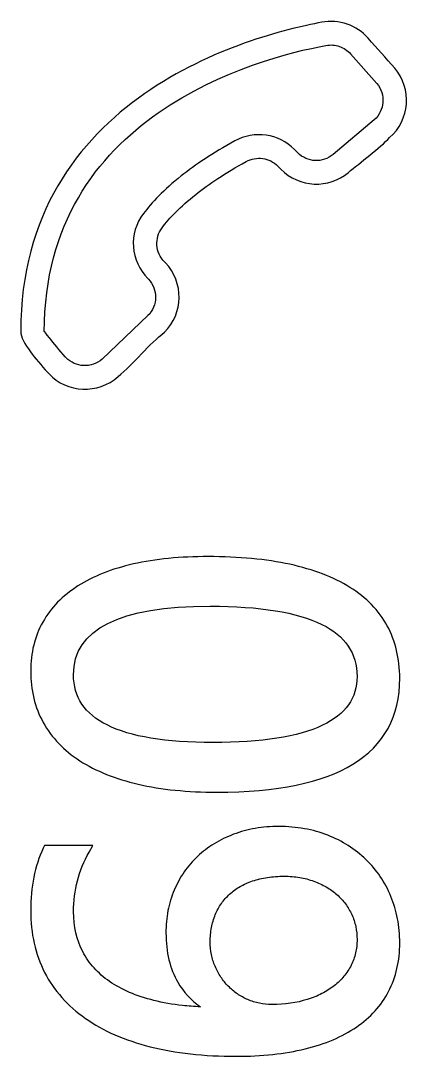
# Model space of a CAD drawing. Header units: millimetres. Extents: x -87 to 87, y -42 to 40.
# Drawn here: x 37.98 to 41.74, y -15.66 to -5.57 of the extents above; entities that cross this region are included whole.
import ezdxf

# ---------------------------------------------------------------- set-up
doc = ezdxf.new("R2010")
doc.units = ezdxf.units.MM
doc.header["$MEASUREMENT"] = 0
doc.layers.add('Layer 1', color=7, linetype='Continuous')

msp = doc.modelspace()

# ---------------------------------------------------------------- linework, layer by layer
at = {"layer": 'Layer 1', "color": 250}
for points, knots in [([(40.5134, -7.0205), (40.5134, -7.0205), (40.4819, -6.9889), (40.4819, -6.9889), (40.4415, -6.9479), (40.39, -6.9231), (40.336, -6.9155), (40.2815, -6.9078), (40.2241, -6.9173), (40.1734, -6.9452), (39.9703, -7.0572), (39.8101, -7.1651), (39.6841, -7.2648), (39.5294, -7.3873), (39.4253, -7.498), (39.3559, -7.5896), (39.3176, -7.6401), (39.3009, -7.7009), (39.305, -7.7604), (39.3092, -7.8201), (39.3345, -7.8783), (39.3799, -7.9237), (39.3799, -7.9237), (39.3878, -7.9321), (39.3878, -7.9321), (39.4783, -8.0269), (39.5227, -8.1498), (39.5211, -8.2719), (39.5196, -8.3943), (39.4722, -8.5161), (39.3795, -8.6089), (39.2338, -8.7157), (39.075, -8.921), (38.926, -9.0402), (38.8282, -9.1274), (38.7047, -9.1679), (38.5833, -9.1627), (38.4616, -9.1575), (38.3415, -9.1068), (38.2514, -9.0119), (38.2514, -9.0119), (38.2409, -9.0007), (38.2409, -9.0007), (38.1795, -8.9318), (38.1189, -8.8603), (38.0734, -8.7994), (38.016, -8.7227), (37.9784, -8.6524), (37.9784, -8.6004), (37.9784, -7.4576), (38.5377, -6.7356), (39.1869, -6.2826), (39.8278, -5.8356), (40.5557, -5.6543), (40.9104, -5.5881), (40.9947, -5.5727), (41.0797, -5.5794), (41.1573, -5.6059), (41.2351, -5.6325), (41.3063, -5.6792), (41.3633, -5.7438), (41.4491, -5.8411), (41.5365, -5.938), (41.621, -6.0364), (41.7066, -6.1376), (41.7435, -6.2631), (41.7345, -6.3848), (41.7253, -6.5065), (41.6703, -6.6249), (41.5718, -6.7118), (41.4805, -6.8091), (41.2809, -6.9575), (41.1701, -7.051), (41.0739, -7.1325), (40.954, -7.1698), (40.8364, -7.1644), (40.7184, -7.159), (40.602, -7.1106), (40.5134, -7.0205)], [0, 0, 0, 0, 0.0384615, 0.0384615, 0.0384615, 0.0769231, 0.0769231, 0.0769231, 0.1153846, 0.1153846, 0.1153846, 0.1538462, 0.1538462, 0.1538462, 0.1923077, 0.1923077, 0.1923077, 0.2307692, 0.2307692, 0.2307692, 0.2692308, 0.2692308, 0.2692308, 0.3076923, 0.3076923, 0.3076923, 0.3461538, 0.3461538, 0.3461538, 0.3846154, 0.3846154, 0.3846154, 0.4230769, 0.4230769, 0.4230769, 0.4615385, 0.4615385, 0.4615385, 0.5, 0.5, 0.5, 0.5384615, 0.5384615, 0.5384615, 0.5769231, 0.5769231, 0.5769231, 0.6153846, 0.6153846, 0.6153846, 0.6538462, 0.6538462, 0.6538462, 0.6923077, 0.6923077, 0.6923077, 0.7307692, 0.7307692, 0.7307692, 0.7692308, 0.7692308, 0.7692308, 0.8076923, 0.8076923, 0.8076923, 0.8461538, 0.8461538, 0.8461538, 0.8846154, 0.8846154, 0.8846154, 0.9230769, 0.9230769, 0.9230769, 0.9615385, 0.9615385, 0.9615385, 1, 1, 1, 1]), ([(40.6448, -6.8279), (40.6448, -6.8279), (40.6762, -6.8595), (40.6762, -6.8595), (40.7233, -6.9071), (40.7844, -6.9327), (40.8463, -6.9355), (40.9083, -6.9383), (40.9714, -6.9186), (41.022, -6.8759), (41.022, -6.8759), (41.4215, -6.5389), (41.4215, -6.5389), (41.4723, -6.4936), (41.5008, -6.4316), (41.5055, -6.3682), (41.5103, -6.3038), (41.4909, -6.2377), (41.4464, -6.185), (41.4464, -6.185), (41.1914, -5.8954), (41.1914, -5.8954), (41.1621, -5.8618), (41.1244, -5.8374), (41.0833, -5.8232), (41.0416, -5.8089), (40.9962, -5.8052), (40.9518, -5.8134), (40.6145, -5.8764), (39.923, -6.0482), (39.3181, -6.4702), (38.7219, -6.8862), (38.2082, -7.5497), (38.2082, -8.6004), (38.2082, -8.6033), (38.2277, -8.6224), (38.2573, -8.662), (38.2986, -8.7172), (38.3549, -8.7836), (38.4123, -8.848), (38.4123, -8.848), (38.4188, -8.8552), (38.4188, -8.8552), (38.4664, -8.9046), (38.5291, -8.9311), (38.5924, -8.9338), (38.656, -8.9365), (38.7207, -8.9158), (38.7716, -8.8711), (38.7716, -8.8711), (39.2172, -8.4466), (39.2172, -8.4466), (39.2662, -8.3973), (39.2915, -8.3331), (39.2922, -8.2691), (39.293, -8.2049), (39.2695, -8.1401), (39.2218, -8.0901), (39.2218, -8.0901), (39.2177, -8.086), (39.2177, -8.086), (39.132, -8.0006), (39.0841, -7.8899), (39.0761, -7.7766), (39.0682, -7.6639), (39.1002, -7.5481), (39.1736, -7.4514), (39.2533, -7.3464), (39.3705, -7.2211), (39.5422, -7.0852), (39.6788, -6.9771), (39.8498, -6.8617), (40.0629, -6.7441), (40.1581, -6.6918), (40.2657, -6.6739), (40.3683, -6.6885), (40.4707, -6.703), (40.5686, -6.7502), (40.6448, -6.8279)], [0, 0, 0, 0, 0.0384615, 0.0384615, 0.0384615, 0.0769231, 0.0769231, 0.0769231, 0.1153846, 0.1153846, 0.1153846, 0.1538462, 0.1538462, 0.1538462, 0.1923077, 0.1923077, 0.1923077, 0.2307692, 0.2307692, 0.2307692, 0.2692308, 0.2692308, 0.2692308, 0.3076923, 0.3076923, 0.3076923, 0.3461538, 0.3461538, 0.3461538, 0.3846154, 0.3846154, 0.3846154, 0.4230769, 0.4230769, 0.4230769, 0.4615385, 0.4615385, 0.4615385, 0.5, 0.5, 0.5, 0.5384615, 0.5384615, 0.5384615, 0.5769231, 0.5769231, 0.5769231, 0.6153846, 0.6153846, 0.6153846, 0.6538462, 0.6538462, 0.6538462, 0.6923077, 0.6923077, 0.6923077, 0.7307692, 0.7307692, 0.7307692, 0.7692308, 0.7692308, 0.7692308, 0.8076923, 0.8076923, 0.8076923, 0.8461538, 0.8461538, 0.8461538, 0.8846154, 0.8846154, 0.8846154, 0.9230769, 0.9230769, 0.9230769, 0.9615385, 0.9615385, 0.9615385, 1, 1, 1, 1]), ([(39.8878, -13.0901), (39.7455, -13.0901), (39.61, -13.0837), (39.4822, -13.0708), (39.3541, -13.0579), (39.2343, -13.0384), (39.1237, -13.0123), (39.0123, -12.9865), (38.909, -12.9544), (38.8147, -12.9167), (38.7196, -12.8786), (38.6329, -12.8343), (38.5555, -12.7844), (38.4772, -12.7341), (38.4082, -12.6778), (38.3489, -12.6158), (38.2893, -12.5534), (38.239, -12.4852), (38.1979, -12.4113), (38.157, -12.3374), (38.1262, -12.2584), (38.1059, -12.1744), (38.0855, -12.0906), (38.0753, -12.0022), (38.0753, -11.9092), (38.0753, -11.821), (38.0851, -11.7368), (38.1047, -11.6572), (38.1242, -11.5774), (38.1539, -11.5024), (38.1931, -11.4326), (38.2328, -11.3627), (38.2811, -11.2981), (38.3381, -11.2395), (38.3951, -11.181), (38.4609, -11.1278), (38.5354, -11.0806), (38.6091, -11.0332), (38.6915, -10.9916), (38.7817, -10.9559), (38.872, -10.9204), (38.9707, -10.8905), (39.0772, -10.8666), (39.1831, -10.8425), (39.2973, -10.8243), (39.4191, -10.8124), (39.541, -10.8004), (39.67, -10.7944), (39.8054, -10.7944), (39.9536, -10.7944), (40.0943, -10.8008), (40.2271, -10.8133), (40.3605, -10.8259), (40.4848, -10.8448), (40.5994, -10.8697), (40.7153, -10.8952), (40.8218, -10.9266), (40.9191, -10.9638), (41.0166, -11.0011), (41.1052, -11.0446), (41.1848, -11.0941), (41.2648, -11.1444), (41.3351, -11.2007), (41.3953, -11.2627), (41.4559, -11.325), (41.5069, -11.3938), (41.5478, -11.4687), (41.5882, -11.5429), (41.6189, -11.6231), (41.6394, -11.709), (41.6599, -11.7945), (41.6703, -11.885), (41.6703, -11.9802), (41.6703, -12.3519), (41.5184, -12.6309), (41.2147, -12.8171), (40.9179, -12.999), (40.4755, -13.0901), (39.8878, -13.0901)], [0, 0, 0, 0, 0.0384615, 0.0384615, 0.0384615, 0.0769231, 0.0769231, 0.0769231, 0.1153846, 0.1153846, 0.1153846, 0.1538462, 0.1538462, 0.1538462, 0.1923077, 0.1923077, 0.1923077, 0.2307692, 0.2307692, 0.2307692, 0.2692308, 0.2692308, 0.2692308, 0.3076923, 0.3076923, 0.3076923, 0.3461538, 0.3461538, 0.3461538, 0.3846154, 0.3846154, 0.3846154, 0.4230769, 0.4230769, 0.4230769, 0.4615385, 0.4615385, 0.4615385, 0.5, 0.5, 0.5, 0.5384615, 0.5384615, 0.5384615, 0.5769231, 0.5769231, 0.5769231, 0.6153846, 0.6153846, 0.6153846, 0.6538462, 0.6538462, 0.6538462, 0.6923077, 0.6923077, 0.6923077, 0.7307692, 0.7307692, 0.7307692, 0.7692308, 0.7692308, 0.7692308, 0.8076923, 0.8076923, 0.8076923, 0.8461538, 0.8461538, 0.8461538, 0.8846154, 0.8846154, 0.8846154, 0.9230769, 0.9230769, 0.9230769, 0.9615385, 0.9615385, 0.9615385, 1, 1, 1, 1]), ([(39.8498, -12.6065), (40.3264, -12.6065), (40.6823, -12.5506), (40.9175, -12.4387), (41.1423, -12.332), (41.2545, -12.1729), (41.2545, -11.9616), (41.2545, -11.7373), (41.1398, -11.5684), (40.9103, -11.4551), (40.6709, -11.3371), (40.3087, -11.278), (39.8239, -11.278), (38.9362, -11.278), (38.4927, -11.5011), (38.4927, -11.9471), (38.4927, -12.1636), (38.6014, -12.3265), (38.8189, -12.4355), (39.0459, -12.5494), (39.3896, -12.6065), (39.8498, -12.6065)], [0, 0, 0, 0, 0.1428571, 0.1428571, 0.1428571, 0.2857143, 0.2857143, 0.2857143, 0.4285714, 0.4285714, 0.4285714, 0.5714286, 0.5714286, 0.5714286, 0.7142857, 0.7142857, 0.7142857, 0.8571429, 0.8571429, 0.8571429, 1, 1, 1, 1]), ([(40.0774, -15.6637), (39.9208, -15.6637), (39.7724, -15.6559), (39.6324, -15.6403), (39.4924, -15.6248), (39.3609, -15.6014), (39.2378, -15.5701), (39.1143, -15.539), (39, -15.5003), (38.8955, -15.4546), (38.7902, -15.4085), (38.6943, -15.3549), (38.608, -15.294), (38.5218, -15.2335), (38.4454, -15.1656), (38.3792, -15.0909), (38.3128, -15.0159), (38.2567, -14.934), (38.2111, -14.8457), (38.1658, -14.757), (38.1318, -14.6624), (38.1092, -14.5622), (38.0866, -14.4618), (38.0753, -14.3556), (38.0753, -14.2437), (38.0753, -14.1289), (38.0855, -14.0209), (38.1057, -13.9197), (38.1259, -13.8185), (38.1566, -13.7233), (38.1973, -13.6347), (38.1973, -13.6347), (38.2089, -13.6094), (38.2089, -13.6094), (38.2089, -13.6094), (38.6815, -13.6094), (38.6815, -13.6094), (38.6815, -13.6094), (38.6452, -13.6737), (38.6452, -13.6737), (38.5943, -13.7639), (38.556, -13.8576), (38.5306, -13.9542), (38.5053, -14.0503), (38.4927, -14.1502), (38.4927, -14.2533), (38.4927, -14.3998), (38.5225, -14.5299), (38.5821, -14.6437), (38.6121, -14.7011), (38.6489, -14.754), (38.6923, -14.8022), (38.736, -14.8508), (38.7868, -14.8952), (38.8439, -14.935), (38.9018, -14.9748), (38.9668, -15.0103), (39.0386, -15.0411), (39.1111, -15.0722), (39.1904, -15.0985), (39.2764, -15.12), (39.3624, -15.1417), (39.4553, -15.158), (39.5546, -15.1688), (39.6102, -15.1748), (39.6681, -15.1791), (39.7283, -15.1818), (39.6361, -15.1163), (39.5627, -15.0365), (39.5085, -14.9426), (39.4315, -14.8096), (39.3931, -14.6491), (39.3931, -14.4618), (39.3931, -14.3866), (39.3997, -14.3141), (39.4129, -14.2447), (39.4262, -14.1753), (39.4463, -14.1087), (39.4732, -14.0453), (39.4996, -13.982), (39.532, -13.9227), (39.5699, -13.8676), (39.6079, -13.8126), (39.6517, -13.7618), (39.7007, -13.7157), (39.7501, -13.6697), (39.804, -13.6288), (39.8623, -13.593), (39.9203, -13.5572), (39.9831, -13.5264), (40.0501, -13.5008), (40.1181, -13.4755), (40.1892, -13.4561), (40.2632, -13.4435), (40.3366, -13.4309), (40.4136, -13.4245), (40.4934, -13.4245), (40.5789, -13.4245), (40.6618, -13.4317), (40.7414, -13.4459), (40.8212, -13.4601), (40.897, -13.4816), (40.9687, -13.5098), (41.0399, -13.5378), (41.1067, -13.5715), (41.1687, -13.6108), (41.2305, -13.65), (41.2879, -13.6952), (41.3404, -13.746), (41.3927, -13.7966), (41.4396, -13.8522), (41.4805, -13.9127), (41.5209, -13.9723), (41.5555, -14.0367), (41.5837, -14.1054), (41.6124, -14.1752), (41.6341, -14.248), (41.6485, -14.3233), (41.6629, -14.3988), (41.6703, -14.4774), (41.6703, -14.5586), (41.6703, -14.6469), (41.6612, -14.7307), (41.6432, -14.8093), (41.6253, -14.8882), (41.5981, -14.9624), (41.5619, -15.0315), (41.526, -15.1005), (41.4816, -15.1641), (41.4291, -15.2222), (41.3767, -15.2803), (41.316, -15.333), (41.2477, -15.3799), (41.1796, -15.4263), (41.1036, -15.4672), (41.0202, -15.5026), (40.937, -15.5377), (40.8459, -15.5677), (40.7475, -15.592), (40.6491, -15.6159), (40.5439, -15.6339), (40.4326, -15.6458), (40.3206, -15.6577), (40.202, -15.6637), (40.0774, -15.6637)], [0, 0, 0, 0, 0.0208333, 0.0208333, 0.0208333, 0.0416667, 0.0416667, 0.0416667, 0.0625, 0.0625, 0.0625, 0.0833333, 0.0833333, 0.0833333, 0.1041667, 0.1041667, 0.1041667, 0.125, 0.125, 0.125, 0.1458333, 0.1458333, 0.1458333, 0.1666667, 0.1666667, 0.1666667, 0.1875, 0.1875, 0.1875, 0.2083333, 0.2083333, 0.2083333, 0.2291667, 0.2291667, 0.2291667, 0.25, 0.25, 0.25, 0.2708333, 0.2708333, 0.2708333, 0.2916667, 0.2916667, 0.2916667, 0.3125, 0.3125, 0.3125, 0.3333333, 0.3333333, 0.3333333, 0.3541667, 0.3541667, 0.3541667, 0.375, 0.375, 0.375, 0.3958333, 0.3958333, 0.3958333, 0.4166667, 0.4166667, 0.4166667, 0.4375, 0.4375, 0.4375, 0.4583333, 0.4583333, 0.4583333, 0.4791667, 0.4791667, 0.4791667, 0.5, 0.5, 0.5, 0.5208333, 0.5208333, 0.5208333, 0.5416667, 0.5416667, 0.5416667, 0.5625, 0.5625, 0.5625, 0.5833333, 0.5833333, 0.5833333, 0.6041667, 0.6041667, 0.6041667, 0.625, 0.625, 0.625, 0.6458333, 0.6458333, 0.6458333, 0.6666667, 0.6666667, 0.6666667, 0.6875, 0.6875, 0.6875, 0.7083333, 0.7083333, 0.7083333, 0.7291667, 0.7291667, 0.7291667, 0.75, 0.75, 0.75, 0.7708333, 0.7708333, 0.7708333, 0.7916667, 0.7916667, 0.7916667, 0.8125, 0.8125, 0.8125, 0.8333333, 0.8333333, 0.8333333, 0.8541667, 0.8541667, 0.8541667, 0.875, 0.875, 0.875, 0.8958333, 0.8958333, 0.8958333, 0.9166667, 0.9166667, 0.9166667, 0.9375, 0.9375, 0.9375, 0.9583333, 0.9583333, 0.9583333, 0.9791667, 0.9791667, 0.9791667, 1, 1, 1, 1]), ([(40.4247, -15.159), (40.5511, -15.159), (40.6666, -15.1427), (40.7695, -15.1102), (40.8204, -15.0942), (40.8682, -15.0748), (40.9119, -15.0524), (40.9554, -15.0301), (40.9954, -15.0048), (41.0314, -14.9769), (41.0668, -14.949), (41.0986, -14.918), (41.1264, -14.8844), (41.154, -14.8511), (41.1777, -14.8151), (41.1971, -14.7766), (41.216, -14.7389), (41.2305, -14.6987), (41.2401, -14.6567), (41.2496, -14.615), (41.2545, -14.5711), (41.2545, -14.5255), (41.2545, -14.4819), (41.2501, -14.4397), (41.2416, -14.3994), (41.2329, -14.3591), (41.2199, -14.3202), (41.2029, -14.2835), (41.1861, -14.2458), (41.1653, -14.2109), (41.141, -14.1782), (41.1168, -14.1458), (41.0888, -14.1156), (41.0577, -14.0878), (41.0263, -14.0603), (40.9918, -14.0356), (40.9544, -14.0139), (40.9168, -13.9922), (40.8758, -13.9732), (40.8322, -13.9572), (40.7888, -13.9412), (40.743, -13.929), (40.6957, -13.921), (40.648, -13.9129), (40.5979, -13.9089), (40.5458, -13.9089), (40.488, -13.9089), (40.4331, -13.9129), (40.3817, -13.9205), (40.3303, -13.9282), (40.282, -13.9398), (40.2375, -13.955), (40.1928, -13.9702), (40.1515, -13.9887), (40.1142, -14.0102), (40.0774, -14.0314), (40.0435, -14.0562), (40.0127, -14.0842), (39.9829, -14.1113), (39.9562, -14.142), (39.9329, -14.1756), (39.9095, -14.2092), (39.8896, -14.246), (39.8734, -14.285), (39.8573, -14.3245), (39.8448, -14.3663), (39.8367, -14.41), (39.8285, -14.4538), (39.8243, -14.5001), (39.8243, -14.549), (39.8243, -14.5912), (39.8283, -14.6323), (39.8362, -14.6719), (39.8441, -14.7116), (39.856, -14.7498), (39.8716, -14.7864), (39.8878, -14.8242), (39.9064, -14.8594), (39.9275, -14.8914), (39.949, -14.9238), (39.9733, -14.954), (40.0001, -14.9816), (40.0271, -15.0089), (40.0567, -15.0338), (40.0885, -15.0556), (40.12, -15.0772), (40.1541, -15.0961), (40.19, -15.1118), (40.2263, -15.1276), (40.2641, -15.1395), (40.3029, -15.1473), (40.3417, -15.1551), (40.3824, -15.159), (40.4247, -15.159)], [0, 0, 0, 0, 0.0322581, 0.0322581, 0.0322581, 0.0645161, 0.0645161, 0.0645161, 0.0967742, 0.0967742, 0.0967742, 0.1290323, 0.1290323, 0.1290323, 0.1612903, 0.1612903, 0.1612903, 0.1935484, 0.1935484, 0.1935484, 0.2258065, 0.2258065, 0.2258065, 0.2580645, 0.2580645, 0.2580645, 0.2903226, 0.2903226, 0.2903226, 0.3225806, 0.3225806, 0.3225806, 0.3548387, 0.3548387, 0.3548387, 0.3870968, 0.3870968, 0.3870968, 0.4193548, 0.4193548, 0.4193548, 0.4516129, 0.4516129, 0.4516129, 0.483871, 0.483871, 0.483871, 0.516129, 0.516129, 0.516129, 0.5483871, 0.5483871, 0.5483871, 0.5806452, 0.5806452, 0.5806452, 0.6129032, 0.6129032, 0.6129032, 0.6451613, 0.6451613, 0.6451613, 0.6774194, 0.6774194, 0.6774194, 0.7096774, 0.7096774, 0.7096774, 0.7419355, 0.7419355, 0.7419355, 0.7741935, 0.7741935, 0.7741935, 0.8064516, 0.8064516, 0.8064516, 0.8387097, 0.8387097, 0.8387097, 0.8709677, 0.8709677, 0.8709677, 0.9032258, 0.9032258, 0.9032258, 0.9354839, 0.9354839, 0.9354839, 0.9677419, 0.9677419, 0.9677419, 1, 1, 1, 1])]:
    msp.add_open_spline(points, degree=3, knots=knots, dxfattribs=at)

doc.saveas('drawing.dxf')
